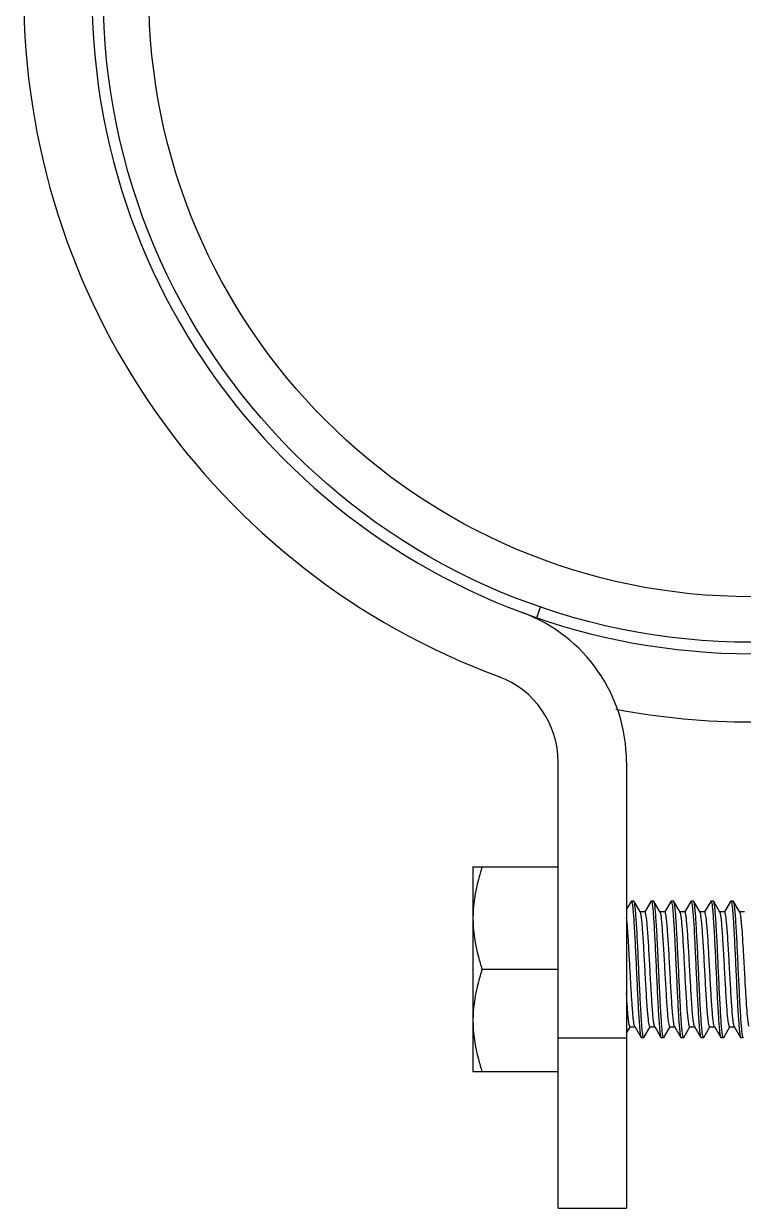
# Model space of a CAD drawing. Extents: x 1031190 to 1725648, y 733081 to 1571294.
# Drawn here: x 1158258 to 1158993, y 1209134 to 1210344 of the extents above; entities that cross this region are included whole.
import ezdxf

# ---------------------------------------------------------------- set-up
doc = ezdxf.new("R2010")
doc.units = 0
doc.header["$LTSCALE"] = 1000
doc.header["$MEASUREMENT"] = 0

msp = doc.modelspace()

# ---------------------------------------------------------------- linework, layer by layer
at = {"linetype": 'Continuous'}
for p, q in [((1158782.3, 1209737.2), (1158786.1, 1209748.2)), ((1158804.2, 1209134.2), (1158804.2, 1209589.9)), ((1158873.9, 1209589.9), (1158873.9, 1209134.2)), ((1158717, 1209482.7), (1158804.2, 1209482.7)), ((1158717, 1209482.7), (1158717, 1209273.6)), ((1158878.5, 1209447.6), (1158873.9, 1209439.5)), ((1158878.5, 1209447.6), (1158878.8, 1209447.8)), ((1158881.3, 1209447.8), (1158878.8, 1209447.8)), ((1158881.3, 1209447.8), (1158878.8, 1209447.8)), ((1158878.8, 1209447.8), (1158878.8, 1209447.8)), ((1158881.6, 1209447.6), (1158881.3, 1209447.8)), ((1158888, 1209436.5), (1158881.6, 1209447.6)), ((1158898.8, 1209447.6), (1158892.6, 1209436.9)), ((1158898.8, 1209447.6), (1158899.1, 1209447.8)), ((1158901.7, 1209447.8), (1158899.1, 1209447.8)), ((1158901.7, 1209447.8), (1158899.1, 1209447.8)), ((1158899.1, 1209447.8), (1158899.1, 1209447.8)), ((1158901.9, 1209447.6), (1158901.7, 1209447.8)), ((1158908.3, 1209436.5), (1158901.9, 1209447.6)), ((1158919.2, 1209447.6), (1158913, 1209436.9)), ((1158919.2, 1209447.6), (1158919.4, 1209447.8)), ((1158922, 1209447.8), (1158919.4, 1209447.8)), ((1158922, 1209447.8), (1158919.4, 1209447.8)), ((1158919.4, 1209447.8), (1158919.5, 1209447.8)), ((1158922.2, 1209447.6), (1158922, 1209447.8)), ((1158928.7, 1209436.5), (1158922.2, 1209447.6)), ((1158939.5, 1209447.6), (1158933.3, 1209436.9)), ((1158939.5, 1209447.6), (1158939.8, 1209447.8)), ((1158942.3, 1209447.8), (1158939.8, 1209447.8)), ((1158942.3, 1209447.8), (1158939.8, 1209447.8)), ((1158939.8, 1209447.8), (1158939.8, 1209447.8)), ((1158942.6, 1209447.6), (1158942.3, 1209447.8)), ((1158949, 1209436.5), (1158942.6, 1209447.6)), ((1158959.8, 1209447.6), (1158953.6, 1209436.9)), ((1158959.8, 1209447.6), (1158960.1, 1209447.8)), ((1158962.6, 1209447.8), (1158960.1, 1209447.8)), ((1158962.6, 1209447.8), (1158960.1, 1209447.8)), ((1158960.1, 1209447.8), (1158960.1, 1209447.8)), ((1158962.9, 1209447.6), (1158962.6, 1209447.8)), ((1158969.3, 1209436.5), (1158962.9, 1209447.6)), ((1158980.2, 1209447.6), (1158973.9, 1209436.9)), ((1158980.2, 1209447.6), (1158980.4, 1209447.8)), ((1158983, 1209447.8), (1158980.4, 1209447.8)), ((1158983, 1209447.8), (1158980.4, 1209447.8)), ((1158980.4, 1209447.8), (1158980.5, 1209447.8)), ((1158983.2, 1209447.6), (1158983, 1209447.8)), ((1158989.6, 1209436.5), (1158983.2, 1209447.6)), ((1158892.7, 1209436.8), (1158887.8, 1209436.8)), ((1158913.1, 1209436.8), (1158908.2, 1209436.8)), ((1158933.4, 1209436.8), (1158928.5, 1209436.8)), ((1158928.8, 1209436.3), (1158928.7, 1209436.5)), ((1158953.7, 1209436.8), (1158948.8, 1209436.8)), ((1158974.1, 1209436.8), (1158969.2, 1209436.8)), ((1158994.4, 1209436.8), (1158989.5, 1209436.8)), ((1158804.2, 1209378.1), (1158726.4, 1209378.1)), ((1158873.9, 1209312.9), (1158877.6, 1209319.4)), ((1158877.5, 1209319.5), (1158882.4, 1209319.5)), ((1158882.3, 1209319.7), (1158888.7, 1209308.7)), ((1158891.7, 1209308.7), (1158898, 1209319.4)), ((1158897.9, 1209319.5), (1158902.7, 1209319.5)), ((1158902.6, 1209319.7), (1158909, 1209308.7)), ((1158912.1, 1209308.7), (1158918.3, 1209319.4)), ((1158918.2, 1209319.5), (1158923.1, 1209319.5)), ((1158922.9, 1209319.7), (1158929.3, 1209308.7)), ((1158932.4, 1209308.7), (1158938.6, 1209319.4)), ((1158938.5, 1209319.5), (1158943.4, 1209319.5)), ((1158943.3, 1209319.7), (1158949.7, 1209308.7)), ((1158952.7, 1209308.7), (1158959, 1209319.4)), ((1158958.8, 1209319.5), (1158963.7, 1209319.5)), ((1158963.6, 1209319.7), (1158970, 1209308.7)), ((1158973.1, 1209308.7), (1158979.3, 1209319.4)), ((1158979.2, 1209319.5), (1158984.1, 1209319.5)), ((1158983.9, 1209319.7), (1158990.3, 1209308.7)), ((1158804.2, 1209308.4), (1158873.9, 1209308.4)), ((1158888.7, 1209308.7), (1158888.9, 1209308.4)), ((1158891.5, 1209308.4), (1158888.9, 1209308.4)), ((1158891.5, 1209308.4), (1158888.9, 1209308.4)), ((1158891.5, 1209308.4), (1158891.4, 1209308.4)), ((1158891.7, 1209308.7), (1158891.5, 1209308.4)), ((1158909, 1209308.7), (1158909.3, 1209308.4)), ((1158911.8, 1209308.4), (1158909.3, 1209308.4)), ((1158911.8, 1209308.4), (1158909.3, 1209308.4)), ((1158912.1, 1209308.7), (1158911.8, 1209308.4)), ((1158911.8, 1209308.4), (1158911.8, 1209308.4)), ((1158929.3, 1209308.7), (1158929.6, 1209308.4)), ((1158932.1, 1209308.4), (1158929.6, 1209308.4)), ((1158932.1, 1209308.4), (1158929.6, 1209308.4)), ((1158932.4, 1209308.7), (1158932.1, 1209308.4)), ((1158932.1, 1209308.4), (1158932.1, 1209308.4)), ((1158949.7, 1209308.7), (1158949.9, 1209308.4)), ((1158952.5, 1209308.4), (1158949.9, 1209308.4)), ((1158952.5, 1209308.4), (1158949.9, 1209308.4)), ((1158952.5, 1209308.4), (1158952.4, 1209308.4)), ((1158952.7, 1209308.7), (1158952.5, 1209308.4)), ((1158970, 1209308.7), (1158970.3, 1209308.4)), ((1158972.8, 1209308.4), (1158970.3, 1209308.4)), ((1158972.8, 1209308.4), (1158970.3, 1209308.4)), ((1158973.1, 1209308.7), (1158972.8, 1209308.4)), ((1158972.8, 1209308.4), (1158972.8, 1209308.4)), ((1158990.3, 1209308.7), (1158990.6, 1209308.4)), ((1158992.8, 1209308.4), (1158990.6, 1209308.4)), ((1158992.8, 1209308.4), (1158990.6, 1209308.4)), ((1158993, 1209308.5), (1158992.8, 1209308.8)), ((1158993.4, 1209308.7), (1158993.1, 1209308.4)), ((1158804.2, 1209273.6), (1158717, 1209273.6)), ((1158804.2, 1209134.2), (1158873.9, 1209134.2))]:
    msp.add_line(p, q, dxfattribs=at)
for radius in [662.1, 615.6]:
    msp.add_circle((1159001.6, 1210374.2), radius, dxfattribs=at)
for centre, radius, start, end in [((1159001.6, 1210374.2), 743.4, 110.3175, 249.6825), ((1159001.6, 1210374.2), 673.7, 109, 71), ((1158711.2, 1209589.9), 162.6, 0, 69.6825), ((1158711.2, 1209589.9), 92.9, 0, 69.6825), ((1159001.6, 1210374.2), 743.4, 259.2619, 280.7381)]:
    msp.add_arc(centre, radius, start, end, dxfattribs=at)
for points, knots in [([(1158726.4, 1209482.7), (1158725, 1209478.4), (1158719.8, 1209461.5), (1158717, 1209443.7), (1158717, 1209430.4)], [0, 0, 0, 0, 0.251892, 1, 1, 1, 1]), ([(1158878.8, 1209447.8), (1158878.9, 1209447.8), (1158879.1, 1209447.6), (1158879.2, 1209447.3), (1158879.3, 1209447.1)], [0, 0, 0, 0, 0.146246, 1, 1, 1, 1]), ([(1158879.3, 1209447.1), (1158879.6, 1209446.1), (1158880, 1209443.4), (1158880.5, 1209438.3), (1158881.1, 1209431.2), (1158881.9, 1209418.5), (1158882.9, 1209399.8), (1158884, 1209375.9), (1158884.9, 1209355.7), (1158885.7, 1209340.4), (1158886.3, 1209330.6), (1158886.9, 1209322.3), (1158887.4, 1209315.9), (1158888, 1209311.6), (1158888.3, 1209309.3), (1158888.7, 1209308.7)], [0, 0, 0, 0, 0.021868, 0.059293, 0.111148, 0.175758, 0.334416, 0.514504, 0.692433, 0.773207, 0.844889, 0.905123, 0.951944, 0.983855, 1, 1, 1, 1]), ([(1158891, 1209309.2), (1158890.7, 1209310.2), (1158890.3, 1209312.9), (1158889.7, 1209318), (1158889.2, 1209325.1), (1158888.4, 1209337.8), (1158887.4, 1209356.5), (1158886.3, 1209380.3), (1158885.4, 1209400.6), (1158884.6, 1209415.9), (1158884, 1209425.7), (1158883.4, 1209434), (1158882.9, 1209440.4), (1158882.3, 1209444.7), (1158882, 1209447), (1158881.6, 1209447.6)], [0, 0, 0, 0, 0.021893, 0.059337, 0.111209, 0.175831, 0.334488, 0.514558, 0.692467, 0.773229, 0.8449, 0.905129, 0.951948, 0.983856, 1, 1, 1, 1]), ([(1158899.1, 1209447.8), (1158899.2, 1209447.8), (1158899.4, 1209447.6), (1158899.5, 1209447.3), (1158899.6, 1209447.1)], [0, 0, 0, 0, 0.147522, 1, 1, 1, 1]), ([(1158899.6, 1209447.1), (1158899.9, 1209446.2), (1158900.3, 1209443.4), (1158900.9, 1209438.4), (1158901.4, 1209431.3), (1158902.2, 1209418.6), (1158903.2, 1209399.9), (1158904.3, 1209376), (1158905.2, 1209355.7), (1158906, 1209340.4), (1158906.6, 1209330.6), (1158907.2, 1209322.3), (1158907.7, 1209315.9), (1158908.3, 1209311.6), (1158908.6, 1209309.3), (1158909, 1209308.7)], [0, 0, 0, 0, 0.02168, 0.058952, 0.110694, 0.175227, 0.333837, 0.514005, 0.692077, 0.772934, 0.8447, 0.905011, 0.95189, 0.983838, 1, 1, 1, 1]), ([(1158911.3, 1209309.2), (1158911, 1209310.1), (1158910.6, 1209312.9), (1158910.1, 1209318), (1158909.5, 1209325.1), (1158908.7, 1209337.8), (1158907.7, 1209356.4), (1158906.6, 1209380.3), (1158905.7, 1209400.6), (1158904.9, 1209415.9), (1158904.3, 1209425.7), (1158903.7, 1209434), (1158903.2, 1209440.4), (1158902.6, 1209444.7), (1158902.3, 1209447), (1158901.9, 1209447.6)], [0, 0, 0, 0, 0.021869, 0.059298, 0.111159, 0.175773, 0.334425, 0.514513, 0.692436, 0.773203, 0.844885, 0.905123, 0.951945, 0.983855, 1, 1, 1, 1]), ([(1158919.5, 1209447.8), (1158919.5, 1209447.8), (1158919.8, 1209447.6), (1158919.8, 1209447.3), (1158919.9, 1209447.1)], [0, 0, 0, 0, 0.146192, 1, 1, 1, 1]), ([(1158919.9, 1209447.1), (1158920.2, 1209446.1), (1158920.6, 1209443.4), (1158921.2, 1209438.3), (1158921.7, 1209431.2), (1158922.6, 1209418.5), (1158923.5, 1209399.8), (1158924.6, 1209375.9), (1158925.6, 1209355.7), (1158926.4, 1209340.4), (1158926.9, 1209330.6), (1158927.5, 1209322.3), (1158928, 1209315.9), (1158928.6, 1209311.6), (1158929, 1209309.3), (1158929.3, 1209308.7)], [0, 0, 0, 0, 0.021875, 0.059308, 0.111172, 0.175789, 0.334441, 0.514524, 0.692444, 0.773209, 0.844888, 0.905124, 0.951946, 0.983855, 1, 1, 1, 1]), ([(1158931.7, 1209309.2), (1158931.4, 1209310.1), (1158931, 1209312.8), (1158930.4, 1209317.9), (1158929.8, 1209325), (1158929, 1209337.7), (1158928.1, 1209356.4), (1158927, 1209380.3), (1158926, 1209400.6), (1158925.2, 1209415.8), (1158924.7, 1209425.7), (1158924.1, 1209433.9), (1158923.6, 1209440.4), (1158922.9, 1209444.7), (1158922.6, 1209447), (1158922.2, 1209447.6)], [0, 0, 0, 0, 0.021696, 0.058981, 0.110733, 0.175273, 0.333889, 0.51405, 0.692109, 0.772959, 0.844718, 0.905021, 0.951895, 0.98384, 1, 1, 1, 1]), ([(1158939.8, 1209447.8), (1158939.8, 1209447.8), (1158940.1, 1209447.6), (1158940.2, 1209447.3), (1158940.2, 1209447.1)], [0, 0, 0, 0, 0.146067, 1, 1, 1, 1]), ([(1158940.2, 1209447.1), (1158940.5, 1209446.1), (1158940.9, 1209443.4), (1158941.5, 1209438.3), (1158942.1, 1209431.2), (1158942.9, 1209418.5), (1158943.8, 1209399.8), (1158944.9, 1209375.9), (1158945.9, 1209355.7), (1158946.7, 1209340.4), (1158947.3, 1209330.6), (1158947.8, 1209322.3), (1158948.4, 1209315.9), (1158949, 1209311.6), (1158949.3, 1209309.3), (1158949.7, 1209308.7)], [0, 0, 0, 0, 0.021894, 0.059339, 0.111212, 0.175833, 0.334492, 0.514561, 0.69247, 0.773231, 0.844902, 0.905131, 0.951948, 0.983856, 1, 1, 1, 1]), ([(1158952, 1209309.2), (1158951.7, 1209310.1), (1158951.3, 1209312.9), (1158950.7, 1209318), (1158950.2, 1209325.1), (1158949.3, 1209337.8), (1158948.4, 1209356.4), (1158947.3, 1209380.3), (1158946.3, 1209400.6), (1158945.5, 1209415.9), (1158945, 1209425.7), (1158944.4, 1209434), (1158943.9, 1209440.4), (1158943.3, 1209444.7), (1158942.9, 1209447), (1158942.6, 1209447.6)], [0, 0, 0, 0, 0.021872, 0.059299, 0.111157, 0.175768, 0.334426, 0.51451, 0.692437, 0.773209, 0.84489, 0.905124, 0.951944, 0.983855, 1, 1, 1, 1]), ([(1158960.1, 1209447.8), (1158960.2, 1209447.8), (1158960.4, 1209447.6), (1158960.5, 1209447.3), (1158960.6, 1209447.1)], [0, 0, 0, 0, 0.14652, 1, 1, 1, 1]), ([(1158960.6, 1209447.1), (1158960.9, 1209446.1), (1158961.3, 1209443.4), (1158961.8, 1209438.3), (1158962.4, 1209431.2), (1158963.2, 1209418.5), (1158964.2, 1209399.9), (1158965.3, 1209376), (1158966.2, 1209355.7), (1158967, 1209340.4), (1158967.6, 1209330.6), (1158968.2, 1209322.3), (1158968.7, 1209315.9), (1158969.3, 1209311.6), (1158969.6, 1209309.3), (1158970, 1209308.7)], [0, 0, 0, 0, 0.021827, 0.05922, 0.111051, 0.175644, 0.334293, 0.514399, 0.692358, 0.77315, 0.84485, 0.9051, 0.951933, 0.983851, 1, 1, 1, 1]), ([(1158972.3, 1209309.2), (1158972, 1209310.2), (1158971.6, 1209312.9), (1158971, 1209318), (1158970.5, 1209325.1), (1158969.7, 1209337.8), (1158968.7, 1209356.4), (1158967.6, 1209380.3), (1158966.7, 1209400.6), (1158965.9, 1209415.9), (1158965.3, 1209425.7), (1158964.7, 1209434), (1158964.2, 1209440.4), (1158963.6, 1209444.7), (1158963.3, 1209447), (1158962.9, 1209447.6)], [0, 0, 0, 0, 0.021888, 0.05933, 0.1112, 0.17582, 0.334476, 0.514549, 0.692461, 0.773223, 0.844896, 0.905127, 0.951947, 0.983856, 1, 1, 1, 1]), ([(1158980.5, 1209447.8), (1158980.5, 1209447.8), (1158980.7, 1209447.6), (1158980.8, 1209447.3), (1158980.9, 1209447.1)], [0, 0, 0, 0, 0.147302, 1, 1, 1, 1]), ([(1158980.9, 1209447.1), (1158981.2, 1209446.2), (1158981.6, 1209443.4), (1158982.2, 1209438.3), (1158982.7, 1209431.3), (1158983.5, 1209418.6), (1158984.5, 1209399.9), (1158985.6, 1209376), (1158986.5, 1209355.7), (1158987.3, 1209340.4), (1158987.9, 1209330.6), (1158988.5, 1209322.3), (1158989, 1209315.9), (1158989.6, 1209311.6), (1158990, 1209309.3), (1158990.3, 1209308.7)], [0, 0, 0, 0, 0.021712, 0.059011, 0.110774, 0.175321, 0.333937, 0.514091, 0.692138, 0.77298, 0.844732, 0.90503, 0.9519, 0.983841, 1, 1, 1, 1]), ([(1158992.8, 1209308.8), (1158992.5, 1209309.5), (1158992.1, 1209311.9), (1158991.5, 1209316.5), (1158991, 1209323.3), (1158990.4, 1209332), (1158989.8, 1209342.2), (1158989, 1209357.9), (1158988, 1209378.6), (1158987.1, 1209399.3), (1158986.3, 1209414.9), (1158985.7, 1209425), (1158985.1, 1209433.5), (1158984.6, 1209440.2), (1158983.9, 1209444.6), (1158983.6, 1209446.9), (1158983.2, 1209447.6)], [0, 0, 0, 0, 0.017781, 0.051792, 0.101046, 0.163901, 0.238227, 0.321493, 0.50325, 0.684515, 0.767186, 0.840711, 0.902583, 0.950706, 0.983484, 1, 1, 1, 1]), ([(1158882.3, 1209319.7), (1158882, 1209320.2), (1158881.6, 1209321.9), (1158881.1, 1209325), (1158880.6, 1209329.6), (1158879.9, 1209338.1), (1158879, 1209351), (1158878, 1209368.3), (1158877, 1209386.6), (1158876, 1209404.1), (1158875.1, 1209418.8), (1158874.3, 1209427.5), (1158873.9, 1209431.1)], [0, 0, 0, 0, 0.015697, 0.044446, 0.085716, 0.138485, 0.272802, 0.433446, 0.603652, 0.765638, 0.902498, 1, 1, 1, 1]), ([(1158897.9, 1209319.5), (1158897.7, 1209319.5), (1158897.4, 1209319.9), (1158897, 1209321.2), (1158896.5, 1209324.3), (1158895.9, 1209329.4), (1158895.3, 1209336.2), (1158894.7, 1209344.5), (1158894.1, 1209354.1), (1158893.5, 1209364.5), (1158892.7, 1209379), (1158891.9, 1209393.4), (1158891.1, 1209407.1), (1158890.5, 1209416.1), (1158889.9, 1209423.7), (1158889.4, 1209429.7), (1158888.7, 1209433.7), (1158888.4, 1209435.9), (1158888, 1209436.5)], [0, 0, 0, 0, 0.003456, 0.010692, 0.037889, 0.081613, 0.140407, 0.212192, 0.2944, 0.384075, 0.47799, 0.664972, 0.751304, 0.828651, 0.894236, 0.945722, 0.981321, 1, 1, 1, 1]), ([(1158902.6, 1209319.7), (1158902.2, 1209320.4), (1158901.9, 1209322.5), (1158901.2, 1209326.6), (1158900.7, 1209332.6), (1158900.1, 1209340.2), (1158899.5, 1209349.2), (1158898.7, 1209362.9), (1158897.9, 1209377.3), (1158897.1, 1209391.8), (1158896.5, 1209402.2), (1158895.9, 1209411.8), (1158895.3, 1209420.1), (1158894.7, 1209426.9), (1158894.1, 1209431.9), (1158893.6, 1209435), (1158893.2, 1209436.4), (1158892.9, 1209436.8), (1158892.7, 1209436.8)], [0, 0, 0, 0, 0.01868, 0.054278, 0.105764, 0.171348, 0.248694, 0.335026, 0.52201, 0.615925, 0.705601, 0.787808, 0.859593, 0.918386, 0.962109, 0.989306, 0.996546, 1, 1, 1, 1]), ([(1158918.2, 1209319.5), (1158918, 1209319.5), (1158917.8, 1209319.9), (1158917.4, 1209321.2), (1158916.8, 1209324.3), (1158916.3, 1209329.4), (1158915.7, 1209336.2), (1158915.1, 1209344.5), (1158914.5, 1209354.1), (1158913.9, 1209364.5), (1158913.1, 1209379), (1158912.3, 1209393.4), (1158911.4, 1209407.1), (1158910.8, 1209416.1), (1158910.2, 1209423.7), (1158909.7, 1209429.7), (1158909.1, 1209433.7), (1158908.7, 1209435.9), (1158908.3, 1209436.5)], [0, 0, 0, 0, 0.003455, 0.010693, 0.037891, 0.081614, 0.140407, 0.212192, 0.2944, 0.384075, 0.47799, 0.664974, 0.751306, 0.828653, 0.894237, 0.945722, 0.98132, 1, 1, 1, 1]), ([(1158922.9, 1209319.7), (1158922.6, 1209320.4), (1158922.2, 1209322.5), (1158921.6, 1209326.6), (1158921, 1209332.6), (1158920.4, 1209340.2), (1158919.8, 1209349.2), (1158919, 1209362.9), (1158918.2, 1209377.3), (1158917.4, 1209391.8), (1158916.8, 1209402.2), (1158916.2, 1209411.8), (1158915.6, 1209420.1), (1158915, 1209426.9), (1158914.4, 1209431.9), (1158913.9, 1209435), (1158913.5, 1209436.4), (1158913.2, 1209436.8), (1158913.1, 1209436.8)], [0, 0, 0, 0, 0.018679, 0.054277, 0.105763, 0.171348, 0.248695, 0.335027, 0.52201, 0.615925, 0.7056, 0.787807, 0.859593, 0.918386, 0.96211, 0.989308, 0.996544, 1, 1, 1, 1]), ([(1158938.5, 1209319.5), (1158938.4, 1209319.5), (1158938.1, 1209319.9), (1158937.7, 1209321.2), (1158937.2, 1209324.2), (1158936.6, 1209329.1), (1158936, 1209335.8), (1158935.4, 1209343.9), (1158934.8, 1209353.3), (1158934.2, 1209363.5), (1158933.4, 1209377.8), (1158932.5, 1209395.1), (1158931.5, 1209411.4), (1158930.7, 1209422.5), (1158930.1, 1209428.7), (1158929.5, 1209433.1), (1158929.1, 1209435.5), (1158928.8, 1209436.3)], [0, 0, 0, 0, 0.003398, 0.010481, 0.037063, 0.079811, 0.137346, 0.207687, 0.288384, 0.376611, 0.469274, 0.654855, 0.819309, 0.886268, 0.939811, 0.978111, 1, 1, 1, 1]), ([(1158943.3, 1209319.7), (1158942.9, 1209320.4), (1158942.5, 1209322.5), (1158941.9, 1209326.6), (1158941.3, 1209332.6), (1158940.7, 1209340.2), (1158940.1, 1209349.2), (1158939.3, 1209362.9), (1158938.5, 1209377.3), (1158937.7, 1209391.8), (1158937.1, 1209402.2), (1158936.5, 1209411.8), (1158935.9, 1209420.1), (1158935.3, 1209426.9), (1158934.8, 1209431.9), (1158934.2, 1209435), (1158933.8, 1209436.4), (1158933.5, 1209436.8), (1158933.4, 1209436.8)], [0, 0, 0, 0, 0.01868, 0.054279, 0.105766, 0.17135, 0.248697, 0.335029, 0.522011, 0.615926, 0.705601, 0.78781, 0.859595, 0.918388, 0.962111, 0.989307, 0.996546, 1, 1, 1, 1]), ([(1158958.8, 1209319.5), (1158958.7, 1209319.5), (1158958.4, 1209319.9), (1158958, 1209321.2), (1158957.5, 1209324.3), (1158956.9, 1209329.4), (1158956.3, 1209336.2), (1158955.7, 1209344.5), (1158955.1, 1209354.1), (1158954.5, 1209364.5), (1158953.7, 1209379), (1158952.9, 1209393.4), (1158952.1, 1209407.1), (1158951.5, 1209416.1), (1158950.9, 1209423.7), (1158950.3, 1209429.7), (1158949.7, 1209433.7), (1158949.4, 1209435.9), (1158949, 1209436.5)], [0, 0, 0, 0, 0.003456, 0.010692, 0.037889, 0.081613, 0.140406, 0.212192, 0.294399, 0.384075, 0.477989, 0.664972, 0.751304, 0.828651, 0.894236, 0.945722, 0.981321, 1, 1, 1, 1]), ([(1158963.3, 1209320.3), (1158963, 1209321.2), (1158962.6, 1209323.8), (1158962, 1209328.4), (1158961.5, 1209334.8), (1158960.6, 1209346.1), (1158959.7, 1209362.3), (1158958.7, 1209379.5), (1158957.9, 1209393.7), (1158957.4, 1209403.7), (1158956.8, 1209412.9), (1158956.2, 1209420.9), (1158955.6, 1209427.4), (1158955.1, 1209432.2), (1158954.5, 1209435.1), (1158954.1, 1209436.4), (1158953.9, 1209436.8), (1158953.7, 1209436.8)], [0, 0, 0, 0, 0.024737, 0.065402, 0.120735, 0.188882, 0.353983, 0.53832, 0.629884, 0.716845, 0.796224, 0.865309, 0.92175, 0.963653, 0.989702, 0.996649, 1, 1, 1, 1]), ([(1158979.2, 1209319.5), (1158979, 1209319.5), (1158978.7, 1209319.9), (1158978.3, 1209321.2), (1158977.8, 1209324.3), (1158977.2, 1209329.4), (1158976.6, 1209336.2), (1158976, 1209344.5), (1158975.4, 1209354.1), (1158974.8, 1209364.5), (1158974, 1209379), (1158973.3, 1209393.4), (1158972.4, 1209407.1), (1158971.8, 1209416.1), (1158971.2, 1209423.7), (1158970.7, 1209429.7), (1158970.1, 1209433.7), (1158969.7, 1209435.9), (1158969.3, 1209436.5)], [0, 0, 0, 0, 0.003456, 0.010693, 0.037891, 0.081614, 0.140408, 0.212193, 0.2944, 0.384075, 0.47799, 0.664974, 0.751306, 0.828653, 0.894237, 0.945723, 0.981321, 1, 1, 1, 1]), ([(1158983.9, 1209319.7), (1158983.5, 1209320.4), (1158983.2, 1209322.5), (1158982.5, 1209326.6), (1158982, 1209332.6), (1158981.4, 1209340.2), (1158980.8, 1209349.2), (1158980, 1209362.9), (1158979.2, 1209377.3), (1158978.4, 1209391.8), (1158977.8, 1209402.2), (1158977.2, 1209411.8), (1158976.6, 1209420.1), (1158976, 1209426.9), (1158975.4, 1209431.9), (1158974.9, 1209435), (1158974.5, 1209436.4), (1158974.2, 1209436.8), (1158974.1, 1209436.8)], [0, 0, 0, 0, 0.018679, 0.054277, 0.105763, 0.171348, 0.248694, 0.335027, 0.52201, 0.615925, 0.7056, 0.787807, 0.859592, 0.918386, 0.96211, 0.989307, 0.996544, 1, 1, 1, 1]), ([(1158999.2, 1209319.7), (1158998.8, 1209320.3), (1158998.5, 1209322.4), (1158997.9, 1209326.2), (1158997.3, 1209331.9), (1158996.2, 1209345.8), (1158995.2, 1209363.2), (1158994.1, 1209383.4), (1158993.3, 1209398.7), (1158992.4, 1209412.5), (1158991.7, 1209422.6), (1158991, 1209429), (1158990.6, 1209432.5), (1158990.2, 1209434.9), (1158989.9, 1209436.1), (1158989.6, 1209436.5)], [0, 0, 0, 0, 0.017852, 0.051664, 0.100534, 0.162875, 0.407985, 0.545976, 0.68048, 0.801297, 0.899285, 0.937334, 0.967097, 0.988058, 1, 1, 1, 1]), ([(1158717, 1209430.4), (1158717, 1209417.1), (1158719.8, 1209399.3), (1158725, 1209382.4), (1158726.4, 1209378.1)], [0, 0, 0, 0, 0.748108, 1, 1, 1, 1]), ([(1158726.4, 1209378.1), (1158725, 1209373.9), (1158719.8, 1209356.9), (1158717, 1209339.1), (1158717, 1209325.9)], [0, 0, 0, 0, 0.251892, 1, 1, 1, 1]), ([(1158877.5, 1209319.5), (1158877.3, 1209319.5), (1158876.9, 1209320.5), (1158876.5, 1209322.1), (1158876.1, 1209325.1), (1158875.6, 1209329), (1158875.2, 1209334), (1158874.6, 1209342.2), (1158874.1, 1209348.8), (1158873.9, 1209353.5)], [0, 0, 0, 0, 0.021802, 0.074827, 0.160247, 0.276725, 0.42207, 0.593424, 1, 1, 1, 1]), ([(1158717, 1209325.9), (1158717, 1209312.6), (1158719.8, 1209294.8), (1158725, 1209277.8), (1158726.4, 1209273.6)], [0, 0, 0, 0, 0.748108, 1, 1, 1, 1]), ([(1158891.4, 1209308.4), (1158891.4, 1209308.5), (1158891.2, 1209308.6), (1158891.1, 1209308.9), (1158891, 1209309.2)], [0, 0, 0, 0, 0.146075, 1, 1, 1, 1]), ([(1158911.8, 1209308.4), (1158911.7, 1209308.5), (1158911.5, 1209308.6), (1158911.4, 1209308.9), (1158911.3, 1209309.2)], [0, 0, 0, 0, 0.146237, 1, 1, 1, 1]), ([(1158932.1, 1209308.4), (1158932.1, 1209308.5), (1158931.8, 1209308.6), (1158931.8, 1209308.9), (1158931.7, 1209309.2)], [0, 0, 0, 0, 0.147411, 1, 1, 1, 1]), ([(1158952.4, 1209308.4), (1158952.4, 1209308.5), (1158952.1, 1209308.6), (1158952.1, 1209308.9), (1158952, 1209309.2)], [0, 0, 0, 0, 0.14622, 1, 1, 1, 1]), ([(1158972.8, 1209308.4), (1158972.7, 1209308.5), (1158972.5, 1209308.6), (1158972.4, 1209308.9), (1158972.3, 1209309.2)], [0, 0, 0, 0, 0.146104, 1, 1, 1, 1]), ([(1158993.1, 1209308.4), (1158993.1, 1209308.4), (1158993, 1209308.5), (1158993, 1209308.5), (1158993, 1209308.5)], [0, 0, 0, 0, 0.450523, 1, 1, 1, 1])]:
    msp.add_open_spline(points, degree=3, knots=knots, dxfattribs=at)
msp.add_open_spline([(1158963.6, 1209319.7), (1158963.5, 1209319.9), (1158963.4, 1209320.1), (1158963.3, 1209320.3)], degree=3, dxfattribs=at)

doc.saveas('drawing.dxf')
